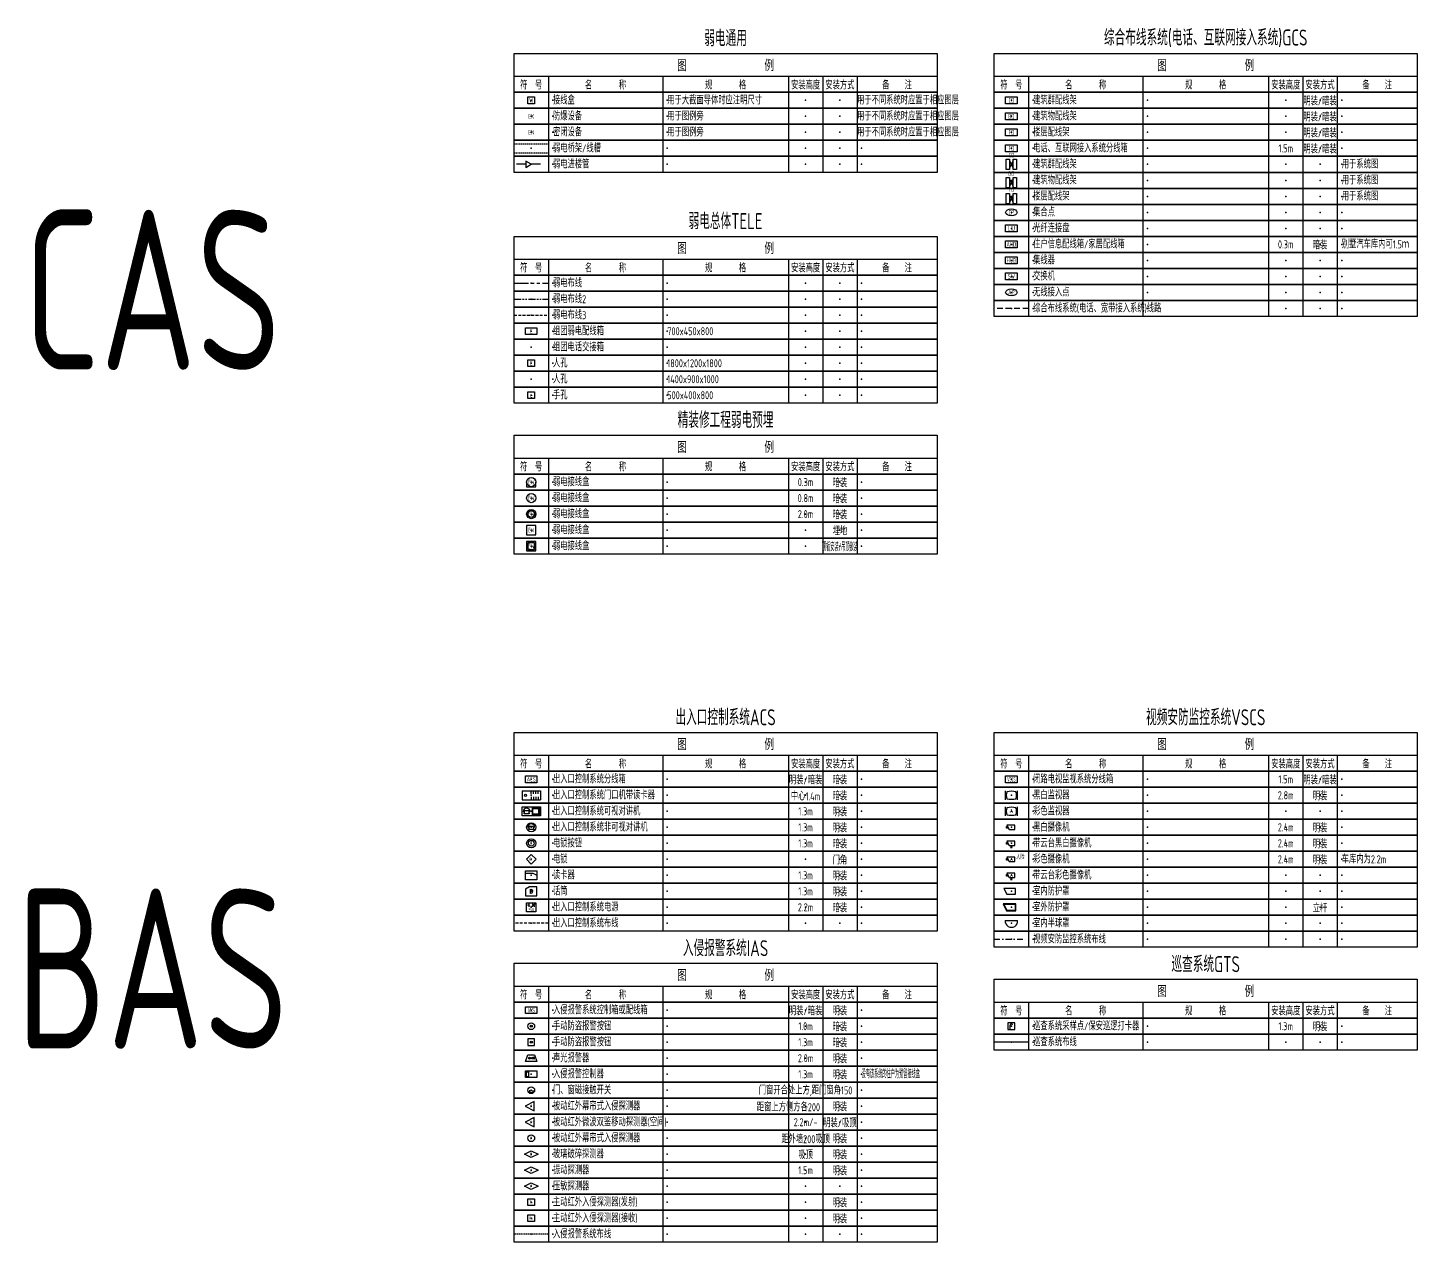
# Model space of a CAD drawing. Header units: millimetres. Extents: x -714894 to -19295, y 3400 to 234118.
# Drawn here: x -712364 to -651595, y 3400 to 56523 of the extents above; entities that cross this region are included whole.
import ezdxf
from ezdxf.enums import TextEntityAlignment as Align

# ---------------------------------------------------------------- set-up
doc = ezdxf.new("R2010")
doc.units = ezdxf.units.MM
doc.header["$LTSCALE"] = 500
for name, pattern in [('DASHDOT', [1, 0.5, -0.25, 0, -0.25]), ('DASHED', [0.75, 0.5, -0.25]), ('HIDDEN', [0.375, 0.25, -0.125]), ('HIDDEN2', [0.1875, 0.125, -0.0625]), ('PHANTOM', [2.5, 1.25, -0.25, 0.25, -0.25, 0.25, -0.25]), ('PHANTOM2', [1.25, 0.625, -0.125, 0.125, -0.125, 0.125, -0.125])]:
    doc.linetypes.add(name, pattern=pattern)
for name, color, linetype in [('E-ACS-DEVC', 3, 'Continuous'), ('E-ACS-EQPM', 2, 'Continuous'), ('E-ACS-WIRE', 4, 'HIDDEN'), ('E-GCS-EQPM', 3, 'Continuous'), ('E-GCS-WIRE', 4, 'DASHED'), ('E-GTS-DEVC', 3, 'Continuous'), ('E-GTS-WIRE', 4, 'Continuous'), ('E-IAS-DEVC', 3, 'Continuous'), ('E-IAS-EQPM', 2, 'Continuous'), ('E-IAS-WIRE', 4, 'HIDDEN2'), ('E-REQU-EMBD', 90, 'Continuous'), ('E-TELE-CMTB', 3, 'HIDDEN2'), ('E-TELE-DEVC', 3, 'Continuous'), ('E-TELE-EQPM', 3, 'Continuous'), ('E-TELE-WELL', 42, 'Continuous'), ('E-TELE-WIRE', 4, 'PHANTOM'), ('E-TELE-WIRE2', 4, 'PHANTOM2'), ('E-TELE-WIRE3', 4, 'HIDDEN'), ('E-UNIV-DIAG', 2, 'Continuous'), ('E-UNIV-EL', 140, 'Continuous'), ('E-UNIV-NOTE', 6, 'Continuous'), ('E-VSCS-DEVC', 3, 'Continuous'), ('E-VSCS-EQPM', 3, 'Continuous'), ('E-VSCS-WIRE', 4, 'DASHDOT')]:
    doc.layers.add(name, color=color, linetype=linetype)
doc.styles.add('TH-STYLE3', font='tssdeng.shx', dxfattribs={"width": 0.65, "bigfont": 'tssdchn.shx'})

# ---------------------------------------------------------------- blocks, each defined once
blk = doc.blocks.new('E-BKTS2')
for p, q in [((0, 0), (185, 0)), ((0, -7), (0, 0)), ((185, 0), (185, -7)), ((185, -7), (0, -7))]:
    blk.add_line(p, q)
at = {"linetype": 'Continuous'}
for p, q in [((15, 0), (15, -7)), ((65, 0), (65, -7)), ((120, 0), (120, -7)), ((135, 0), (135, -7)), ((150, 0), (150, -7))]:
    blk.add_line(p, q, dxfattribs=at)
for p in [(7.5, -3.5), (17, -3.5), (67, -3.5), (127.5, -3.5), (142.5, -3.5), (152, -3.5)]:
    blk.add_point(p, dxfattribs=at)
blk = doc.blocks.new('E-BKTS1')
blk.add_line((0, -10), (185, -10))
at = {"linetype": 'Continuous'}
for p, q in [((15, -10), (15, -17)), ((65, -10), (65, -17)), ((120, -10), (120, -17)), ((135, -10), (135, -17)), ((150, -10), (150, -17))]:
    blk.add_line(p, q, dxfattribs=at)
blk.add_lwpolyline([(0, 0), (185, 0), (185, -17), (0, -17)], close=True)
at = {"layer": 'E-UNIV-NOTE', "style": 'TH-STYLE3', "width": 0.7}
for s, height, p in [('图                例', 5, (92.5, -5)), ('安装高度', 3.5, (127.5, -13.5)), ('安装方式', 3.5, (142.5, -13.5))]:
    blk.add_text(s, height=height, dxfattribs=at).set_placement(p, align=Align.MIDDLE)
at = {"layer": 'E-UNIV-NOTE', "linetype": 'Continuous', "style": 'TH-STYLE3', "width": 0.7}
for s, p in [('符  号', (7.5, -13.5)), ('名       称', (40, -13.5)), ('规       格', (92.5, -13.5)), ('备    注', (167.5, -13.5))]:
    blk.add_text(s, height=3.5, dxfattribs=at).set_placement(p, align=Align.MIDDLE)
blk = doc.blocks.new('E-BACS31')
blk.add_lwpolyline([(-2, -2), (-2, 2), (2, 2), (2, -2)], close=True)
at = {"layer": 'E-UNIV-EL'}
for p, q in [((-1.5, 1.25), (-1.5, 0.75)), ((-1, 1.75), (-1, 0.25)), ((0.5, 1.75), (0.5, 1.25)), ((0.5, 1.25), (1.5, 1.25)), ((0.5, 0.75), (1.5, 0.75)), ((0.5, 0.25), (0.5, 0.75)), ((1.5, 1.75), (1.5, 1.25)), ((1.5, 0.25), (1.5, 0.75))]:
    blk.add_line(p, q, dxfattribs=at)
at = {"layer": 'E-UNIV-EL', "style": 'TH-STYLE3', "width": 0.7}
for tag, height, p in [('F1', 0.7, (-0.5, 0.5)), ('F', 1.3, (0, -1))]:
    blk.add_attdef(tag, text='', height=height, dxfattribs=at).set_placement(p, align=Align.MIDDLE)
blk = doc.blocks.new('E-BACS61')
blk.add_lwpolyline([(-2.5, 1), (-2.5, -2), (2.5, -2), (2.5, 2), (-0.77, 2)], close=True)
at = {"layer": 'E-UNIV-EL'}
blk.add_line((-0.5, 1), (-0.5, -1), dxfattribs=at)
blk.add_arc((0, 0), 0.75, 228.18969, 131.81031, dxfattribs=at)
blk = doc.blocks.new('E-BACS02-1')
blk.add_lwpolyline([(-4, 2), (4, 2), (4, -2), (-4, -2)], close=True)
at = {"layer": 'E-UNIV-EL'}
blk.add_lwpolyline([(-1.13, -0.16), (-0.5, -0.16, 1), (-3.5, -0.16), (-2.87, -0.16)], format="xyb", dxfattribs=at)
for points in [[(-3.12, -1.16), (-2.75, 0.34), (-1.25, 0.34), (-0.88, -1.16)], [(0.5, -1.5), (0.5, 1.5), (3.5, 1.5), (3.5, -1.5)], [(0.75, -1.25), (0.75, 1.25), (3.25, 1.25), (3.25, -1.25)]]:
    blk.add_lwpolyline(points, close=True, dxfattribs=at)
blk = doc.blocks.new('E-BACS02')
blk.add_circle((0, 0), 2)
at = {"layer": 'E-UNIV-EL'}
blk.add_lwpolyline([(0.87, 0), (1.5, 0, 1), (-1.5, 0), (-0.87, 0)], format="xyb", dxfattribs=at)
blk.add_lwpolyline([(-1.12, -1), (-0.75, 0.5), (0.75, 0.5), (1.12, -1)], close=True, dxfattribs=at)
blk = doc.blocks.new('E-BACS51')
blk.add_circle((0, 0), 2)
at = {"layer": 'E-UNIV-EL'}
blk.add_circle((0, 0), 1.25, dxfattribs=at)
at = {"layer": 'E-UNIV-EL', "style": 'TH-STYLE3', "width": 0.7}
blk.add_attdef('F', text='', height=1.3, dxfattribs=at).set_placement((0, 0), align=Align.MIDDLE)
blk = doc.blocks.new('E-BACS41')
blk.add_lwpolyline([(-2.5, 2), (2.5, 2), (2.5, -2), (-2.5, -2)], close=True)
at = {"layer": 'E-UNIV-EL'}
for p, q in [((-2.5, 1), (0.77, 1)), ((0.77, 1), (2.5, 0))]:
    blk.add_line(p, q, dxfattribs=at)
blk = doc.blocks.new('E-BACS21')
blk.add_lwpolyline([(0, -2.12), (-2.12, 0), (0, 2.12), (2.12, 0)], close=True)
at = {"layer": 'E-UNIV-EL', "style": 'TH-STYLE3', "width": 0.7}
blk.add_attdef('F', text='', height=1.3, dxfattribs=at).set_placement((0, 0), align=Align.MIDDLE)
blk = doc.blocks.new('E-BACS01')
for p, q in [((-4, 2), (-4, -2)), ((-4, 2), (4, 2)), ((4, 2), (4, -2)), ((-4, -2), (4, -2))]:
    blk.add_line(p, q)
at = {"layer": 'E-UNIV-EL'}
for p, q in [((0, 1), (0, 2)), ((0, 0.67), (0, 2)), ((1, 0.67), (1, 2)), ((2, 0.67), (2, 2)), ((3, 0.67), (3, 2)), ((0, -0.67), (0, -2)), ((0, -1), (0, -2)), ((1, -0.67), (1, -2)), ((2, -0.67), (2, -2)), ((3, -0.67), (3, -2))]:
    blk.add_line(p, q, dxfattribs=at)
blk.add_circle((-2.5, 0), 0.5, dxfattribs=at)
blk = doc.blocks.new('E-BGTS10')
blk.add_lwpolyline([(-1.5, -1.5), (1.5, -1.5), (1.5, 1.5), (-1.5, 1.5)], close=True)
at = {"layer": 'E-UNIV-EL'}
blk.add_line((-0.5, -1.5), (-0.5, 0.5), dxfattribs=at)
blk.add_arc((0, 0.46), 0.502, 5.04448, 174.95552, dxfattribs=at)
blk = doc.blocks.new('E-BVSCS000')
blk.add_lwpolyline([(-2.5, -1.5), (-2.5, 1.5), (2.5, 1.5), (2.5, -1.5)], close=True)
at = {"layer": 'E-UNIV-EL', "style": 'TH-STYLE3', "width": 0.5}
blk.add_attdef('BOX', text='', height=2, dxfattribs=at).set_placement((0, 0), align=Align.MIDDLE)
blk = doc.blocks.new('E-BVSCS010')
for p, q in [((-2.5, -2), (-2.5, 2)), ((2.5, 2), (2.5, -2))]:
    blk.add_line(p, q)
for centre, radius, start, end in [((2.375, 0), 4.625, 161.075356, 198.924644), ((0, -6.375), 8.125, 75.749967, 104.250033), ((-2.375, 0), 4.625, 341.075356, 18.924644), ((0, 6.375), 8.125, 255.749967, 284.250033)]:
    blk.add_arc(centre, radius, start, end)
blk = doc.blocks.new('E-BVSCS011')
for p, q in [((-2.5, -2), (-2.5, 2)), ((2.5, 2), (2.5, -2))]:
    blk.add_line(p, q)
for centre, radius, start, end in [((2.37, 0), 4.62, 161.07536, 198.92464), ((0, -6.37), 8.12, 75.74997, 104.25003), ((-2.38, 0), 4.62, 341.07536, 18.92464), ((0, 6.38), 8.12, 255.74997, 284.25003)]:
    blk.add_arc(centre, radius, start, end)
at = {"layer": 'E-UNIV-EL', "const_width": 0.25}
for points in [[(-0.12, 0.67, 1), (0.12, 0.67, 1)], [(-0.62, -0.33, 1), (-0.38, -0.33, 1)], [(0.38, -0.33, 1), (0.62, -0.33, 1)]]:
    blk.add_lwpolyline(points, format="xyb", close=True, dxfattribs=at)
blk = doc.blocks.new('E-BVSCS111')
blk.add_lwpolyline([(-1.3, -0.4), (-2.2, -0.4), (-2.2, 0.4), (-1.7, 0.4)])
for points in [[(1.5, 1), (-2, 1), (-1, -1), (1.5, -1)], [(-0.4, -1.8), (0.4, -1.8), (0, -1)]]:
    blk.add_lwpolyline(points, close=True)
at = {"layer": 'E-UNIV-EL', "const_width": 0.2}
for points in [[(-0.1, 0.4, 1), (0.1, 0.4, 1)], [(-0.5, -0.4, 1), (-0.3, -0.4, 1)], [(0.3, -0.4, 1), (0.5, -0.4, 1)]]:
    blk.add_lwpolyline(points, format="xyb", close=True, dxfattribs=at)
blk = doc.blocks.new('E-BVSCS100')
blk.add_lwpolyline([(-1.3, -0.4), (-2.2, -0.4), (-2.2, 0.4), (-1.7, 0.4)])
blk.add_lwpolyline([(1.5, 1), (-2, 1), (-1, -1), (1.5, -1)], close=True)
blk = doc.blocks.new('E-BVSCS101')
blk.add_lwpolyline([(-1.3, -0.4), (-2.2, -0.4), (-2.2, 0.4), (-1.7, 0.4)])
for points in [[(1.5, 1), (-2, 1), (-1, -1), (1.5, -1)], [(-0.4, -1.8), (0.4, -1.8), (0, -1)]]:
    blk.add_lwpolyline(points, close=True)
blk = doc.blocks.new('E-BVSCS200')
blk.add_lwpolyline([(1.75, -1.25), (1.75, 1.25), (-3.24, 1.25), (-1.99, -1.25)], close=True)
blk = doc.blocks.new('E-BVSCS201')
blk.add_lwpolyline([(2, -1.5), (2, 1.5), (-3.65, 1.5), (-2.15, -1.5)], close=True)
at = {"layer": 'E-UNIV-EL'}
blk.add_lwpolyline([(1.75, -1.25), (1.75, 1.25), (-3.24, 1.25), (-1.99, -1.25)], close=True, dxfattribs=at)
blk = doc.blocks.new('E-BVSCS210')
blk.add_line((-2.75, 1.25), (2.75, 1.25))
blk.add_arc((0, 1.01), 2.76, 175.02089, 4.97911)
blk = doc.blocks.new('E-BIAS111')
blk.add_circle((0, 0), 1.5)
at = {"layer": 'E-UNIV-EL', "style": 'TH-STYLE3', "width": 0.6}
blk.add_attdef('F', text='', height=1.3, dxfattribs=at).set_placement((0, 0), align=Align.MIDDLE)
blk = doc.blocks.new('E-BIAS110')
blk.add_lwpolyline([(1.33, -2), (1.33, 2), (-2.67, 0)], close=True)
at = {"layer": 'E-UNIV-EL', "style": 'TH-STYLE3', "width": 0.5}
blk.add_attdef('F', text='', height=1.3, dxfattribs=at).set_placement((0, 0), align=Align.MIDDLE)
blk = doc.blocks.new('E-BIAS120')
blk.add_lwpolyline([(1.33, -2), (1.33, 2), (-2.67, 0)], close=True)
at = {"layer": 'E-UNIV-EL', "style": 'TH-STYLE3', "width": 0.5}
blk.add_attdef('F', text='', height=1.3, dxfattribs=at).set_placement((0, 0), align=Align.MIDDLE)
blk = doc.blocks.new('E-BIAS100')
blk.add_circle((0, 0), 1.5)
at = {"layer": 'E-UNIV-EL'}
blk.add_lwpolyline([(-0.81, 0), (-0.81, -0.81), (0.81, -0.81), (0.81, 0)], dxfattribs=at)
blk = doc.blocks.new('E-BIAS020')
blk.add_lwpolyline([(-2.5, -1.5), (-1.5, 1.5), (1.5, 1.5), (2.5, -1.5)], close=True)
at = {"layer": 'E-UNIV-EL'}
for p, q in [((-1.1, 0.35), (-0.4, -0.35)), ((-0.4, 0.35), (-1.1, -0.35)), ((0.25, 0.25), (0.25, -0.25)), ((0.25, 0.25), (0.65, 0.25)), ((1.25, 0.5), (0.65, 0.25)), ((0.65, 0.25), (0.65, -0.25)), ((1.25, 0.5), (1.25, -0.5)), ((0.65, -0.25), (0.25, -0.25)), ((1.25, -0.5), (0.65, -0.25))]:
    blk.add_line(p, q, dxfattribs=at)
blk.add_circle((-0.75, 0), 0.5, dxfattribs=at)
blk = doc.blocks.new('E-BIAS010')
blk.add_lwpolyline([(-2.5, -1.5), (-2.5, 1.5), (2.5, 1.5), (2.5, -1.5)], close=True)
at = {"layer": 'E-UNIV-EL'}
for p, q in [((-2, 1), (-1, 1)), ((-2, -1), (-2, 1)), ((-1, -1), (-1, 1)), ((-2, -1), (-1, -1))]:
    blk.add_line(p, q, dxfattribs=at)
blk = doc.blocks.new('E-BIAS000')
blk.add_lwpolyline([(-2.5, -1.5), (-2.5, 1.5), (2.5, 1.5), (2.5, -1.5)], close=True)
at = {"layer": 'E-UNIV-EL', "style": 'TH-STYLE3', "width": 0.7}
blk.add_attdef('BOX', text='', height=2, dxfattribs=at).set_placement((0, 0), align=Align.MIDDLE)
blk = doc.blocks.new('E-BIAS200')
blk.add_circle((0, 0), 1.5)
at = {"layer": 'E-UNIV-EL'}
blk.add_circle((0, 0), 0.5, dxfattribs=at)
blk = doc.blocks.new('E-BIAS201')
blk.add_lwpolyline([(-1.5, -1.5), (1.5, -1.5), (1.5, 1.5), (-1.5, 1.5)], close=True)
at = {"layer": 'E-UNIV-EL'}
blk.add_circle((0, 0), 0.5, dxfattribs=at)
blk = doc.blocks.new('E-BIAS150')
blk.add_lwpolyline([(0, 1.5), (3, 0), (0, -1.5), (-3, 0)], close=True)
at = {"layer": 'E-UNIV-EL', "style": 'TH-STYLE3', "width": 0.7}
blk.add_attdef('F', text='', height=1.3, dxfattribs=at).set_placement((0, 0), align=Align.MIDDLE)
blk = doc.blocks.new('E-BIAS160')
blk.add_lwpolyline([(0, 1.5), (3, 0), (0, -1.5), (-3, 0)], close=True)
at = {"layer": 'E-UNIV-EL', "style": 'TH-STYLE3', "width": 0.7}
blk.add_attdef('F', text='', height=1.3, dxfattribs=at).set_placement((0, 0), align=Align.MIDDLE)
blk = doc.blocks.new('E-BIAS300')
blk.add_lwpolyline([(-1.5, -1.5), (-1.5, 1.5), (1.5, 1.5), (1.5, -1.5)], close=True)
at = {"layer": 'E-UNIV-EL', "style": 'TH-STYLE3', "width": 0.7}
blk.add_attdef('F', text='', height=1.3, dxfattribs=at).set_placement((0, 0), align=Align.MIDDLE)
blk = doc.blocks.new('E-BIAS301')
blk.add_lwpolyline([(-1.5, -1.5), (-1.5, 1.5), (1.5, 1.5), (1.5, -1.5)], close=True)
at = {"layer": 'E-UNIV-EL', "style": 'TH-STYLE3', "width": 0.7}
blk.add_attdef('F', text='', height=1.3, dxfattribs=at).set_placement((0, 0), align=Align.MIDDLE)
blk = doc.blocks.new('E-BACS11')
blk.add_lwpolyline([(-2.5, -1.5), (-2.5, 1.5), (2.5, 1.5), (2.5, -1.5)], close=True)
at = {"layer": 'E-UNIV-EL', "style": 'TH-STYLE3', "width": 0.7}
blk.add_attdef('BOX', text='', height=2, dxfattribs=at).set_placement((0, 0), align=Align.MIDDLE)
blk = doc.blocks.new('E-BESITE01')
blk.add_lwpolyline([(-2.5, -1.5), (-2.5, 1.5), (2.5, 1.5), (2.5, -1.5)], close=True)
at = {"layer": 'E-UNIV-EL', "style": 'TH-STYLE3', "width": 0.7}
blk.add_attdef('BOX', text='', height=2, dxfattribs=at).set_placement((0, 0), align=Align.MIDDLE)
blk = doc.blocks.new('E-BESITE11')
blk.add_lwpolyline([(-1.5, -1.5), (-1.5, 1.5), (1.5, 1.5), (1.5, -1.5)], close=True)
at = {"layer": 'E-UNIV-EL', "style": 'TH-STYLE3', "width": 0.7}
blk.add_attdef('FUNCTION', text='', height=2, dxfattribs=at).set_placement((0, 0), align=Align.MIDDLE)
blk = doc.blocks.new('E-BESITE11-1')
blk.add_lwpolyline([(-1.5, -1.5), (-1.5, 1.5), (1.5, 1.5), (1.5, -1.5)], close=True)
at = {"layer": 'E-UNIV-EL', "style": 'TH-STYLE3', "width": 0.7}
blk.add_attdef('FUNCTION', text='', height=2, dxfattribs=at).set_placement((0, 0), align=Align.MIDDLE)
blk = doc.blocks.new('E-BTELE90')
blk.add_lwpolyline([(-2, 0), (-2, -2), (2, -2), (2, 0)])
blk.add_circle((0, 0), 2)
at = {"layer": 'E-UNIV-EL', "style": 'TH-STYLE3', "width": 0.7}
blk.add_attdef('SOCKET', text='', height=2, dxfattribs=at).set_placement((0, 0), align=Align.MIDDLE)
blk = doc.blocks.new('E-BTELE91')
blk.add_circle((0, 0), 2)
at = {"layer": 'E-UNIV-EL', "style": 'TH-STYLE3', "width": 0.7}
blk.add_attdef('SOCKET', text='', height=2, dxfattribs=at).set_placement((0, 0), align=Align.MIDDLE)
blk = doc.blocks.new('E-BTELE91-1')
blk.add_circle((0, 0), 2)
at = {"layer": 'E-UNIV-EL'}
blk.add_circle((0, 0), 1.5, dxfattribs=at)
at = {"layer": 'E-UNIV-EL', "style": 'TH-STYLE3', "width": 0.7}
blk.add_attdef('SOCKET', text='', height=2, dxfattribs=at).set_placement((0, 0), align=Align.MIDDLE)
blk = doc.blocks.new('E-BTELE91-2')
blk.add_lwpolyline([(-2, 2), (-2, -2), (2, -2), (2, 2)], close=True)
at = {"layer": 'E-UNIV-EL', "style": 'TH-STYLE3', "width": 0.6}
blk.add_attdef('SOCKET', text='', height=2, dxfattribs=at).set_placement((0, 0), align=Align.MIDDLE)
blk = doc.blocks.new('E-BTELE91-3')
blk.add_lwpolyline([(-2, 2), (-2, -2), (2, -2), (2, 2)], close=True)
at = {"layer": 'E-UNIV-EL'}
blk.add_lwpolyline([(-1.5, 1.5), (-1.5, -1.5), (1.5, -1.5), (1.5, 1.5)], close=True, dxfattribs=at)
at = {"layer": 'E-UNIV-EL', "style": 'TH-STYLE3', "width": 0.7}
blk.add_attdef('SOCKET', text='', height=2, dxfattribs=at).set_placement((0, 0), align=Align.MIDDLE)
blk = doc.blocks.new('E-BCABLE01')
for p, q in [((0, 0), (2, 0)), ((3.2, 0), (5.2, 0))]:
    blk.add_line(p, q)
blk.add_lwpolyline([(3.2, -0.69), (3.2, 0.69), (2, 0)], close=True)
blk = doc.blocks.new('E-BGC001')
blk.add_lwpolyline([(-2.5, -1.5), (-2.5, 1.5), (2.5, 1.5), (2.5, -1.5)], close=True)
at = {"layer": 'E-UNIV-EL', "style": 'TH-STYLE3', "width": 0.7}
blk.add_attdef('BOX', text='', height=2, dxfattribs=at).set_placement((0, 0), align=Align.MIDDLE)
blk = doc.blocks.new('E-BGC002')
blk.add_lwpolyline([(-2.5, -1.5), (-2.5, 1.5), (2.5, 1.5), (2.5, -1.5)], close=True)
at = {"layer": 'E-UNIV-EL', "style": 'TH-STYLE3', "width": 0.7}
blk.add_attdef('BOX', text='', height=2, dxfattribs=at).set_placement((0, 0), align=Align.MIDDLE)
blk = doc.blocks.new('E-BGC003')
blk.add_lwpolyline([(-2.5, -1.5), (-2.5, 1.5), (2.5, 1.5), (2.5, -1.5)], close=True)
at = {"layer": 'E-UNIV-EL', "style": 'TH-STYLE3', "width": 0.7}
blk.add_attdef('BOX', text='', height=2, dxfattribs=at).set_placement((0, 0), align=Align.MIDDLE)
blk = doc.blocks.new('E-BGC012')
for p, q in [((-0.75, 1.5), (0.75, -1.5)), ((0.75, 1.5), (-0.75, -1.5))]:
    blk.add_line(p, q)
for points in [[(-0.75, -2.25), (-2.25, -2.25), (-2.25, 2.25), (-0.75, 2.25)], [(2.25, -2.25), (0.75, -2.25), (0.75, 2.25), (2.25, 2.25)]]:
    blk.add_lwpolyline(points, close=True)
at = {"layer": 'E-UNIV-EL', "style": 'TH-STYLE3', "width": 0.7}
blk.add_attdef('BOX', text='', height=2, dxfattribs=at).set_placement((0, 4), align=Align.MIDDLE)
blk = doc.blocks.new('E-BGC013')
for p, q in [((-0.75, 1.5), (0.75, -1.5)), ((0.75, 1.5), (-0.75, -1.5))]:
    blk.add_line(p, q)
for points in [[(-0.75, -2.25), (-2.25, -2.25), (-2.25, 2.25), (-0.75, 2.25)], [(2.25, -2.25), (0.75, -2.25), (0.75, 2.25), (2.25, 2.25)]]:
    blk.add_lwpolyline(points, close=True)
at = {"layer": 'E-UNIV-EL', "style": 'TH-STYLE3', "width": 0.7}
blk.add_attdef('BOX', text='', height=2, dxfattribs=at).set_placement((0, 4), align=Align.MIDDLE)
blk = doc.blocks.new('E-BGC021')
blk.add_lwpolyline([(-2.5, -1.5), (-2.5, 1.5), (2.5, 1.5), (2.5, -1.5)], close=True)
at = {"layer": 'E-UNIV-EL', "style": 'TH-STYLE3', "width": 0.7}
blk.add_attdef('BOX', text='', height=2, dxfattribs=at).set_placement((0, 0), align=Align.MIDDLE)
blk = doc.blocks.new('E-BGC022')
blk.add_lwpolyline([(-2.5, -1.5), (-2.5, 1.5), (2.5, 1.5), (2.5, -1.5)], close=True)
at = {"layer": 'E-UNIV-EL', "style": 'TH-STYLE3', "width": 0.7}
blk.add_attdef('BOX', text='', height=2, dxfattribs=at).set_placement((0, 0), align=Align.MIDDLE)
blk = doc.blocks.new('E-BGC023')
blk.add_ellipse((0, 0), major_axis=(-2.5, 0), ratio=0.6)
at = {"layer": 'E-UNIV-EL', "style": 'TH-STYLE3', "width": 0.7}
blk.add_attdef('BOX', text='', height=2, dxfattribs=at).set_placement((0, 0), align=Align.MIDDLE)
blk = doc.blocks.new('E-BGC004')
blk.add_ellipse((0, 0), major_axis=(-2.5, 0), ratio=0.6)
at = {"layer": 'E-UNIV-EL', "style": 'TH-STYLE3', "width": 0.7}
blk.add_attdef('BOX', text='', height=2, dxfattribs=at).set_placement((0, 0), align=Align.MIDDLE)
blk = doc.blocks.new('E-BGC006')
blk.add_lwpolyline([(-2.5, -1.5), (-2.5, 1.5), (2.5, 1.5), (2.5, -1.5)], close=True)
at = {"layer": 'E-UNIV-EL', "style": 'TH-STYLE3', "width": 0.7}
blk.add_attdef('BOX', text='', height=2, dxfattribs=at).set_placement((0, 0), align=Align.MIDDLE)
blk = doc.blocks.new('E-BGC005')
blk.add_lwpolyline([(-2.5, -1.5), (-2.5, 1.5), (2.5, 1.5), (2.5, -1.5)], close=True)
at = {"layer": 'E-UNIV-EL', "style": 'TH-STYLE3', "width": 0.7}
blk.add_attdef('BOX', text='', height=2, dxfattribs=at).set_placement((0, 0), align=Align.MIDDLE)
blk = doc.blocks.new('E-BS001')
blk.add_lwpolyline([(-1.5, -1.5), (-1.5, 1.5), (1.5, 1.5), (1.5, -1.5)], close=True)
at = {"layer": 'E-UNIV-EL', "style": 'TH-STYLE3', "width": 0.7}
blk.add_attdef('SOCKET', text='', height=2, dxfattribs=at).set_placement((0, 0), align=Align.MIDDLE)
blk = doc.blocks.new('E-BGC011')
for p, q in [((-0.75, 1.5), (0.75, -1.5)), ((0.75, 1.5), (-0.75, -1.5))]:
    blk.add_line(p, q)
for points in [[(-0.75, -2.25), (-2.25, -2.25), (-2.25, 2.25), (-0.75, 2.25)], [(2.25, -2.25), (0.75, -2.25), (0.75, 2.25), (2.25, 2.25)]]:
    blk.add_lwpolyline(points, close=True)
at = {"layer": 'E-UNIV-EL', "style": 'TH-STYLE3', "width": 0.7}
blk.add_attdef('BOX', text='', height=2, dxfattribs=at).set_placement((0, 4), align=Align.MIDDLE)
blk = doc.blocks.new('E-BVSCS110')
blk.add_lwpolyline([(-1.3, -0.4), (-2.2, -0.4), (-2.2, 0.4), (-1.7, 0.4)])
blk.add_lwpolyline([(1.5, 1), (-2, 1), (-1, -1), (1.5, -1)], close=True)
at = {"layer": 'E-UNIV-EL', "const_width": 0.2}
for points in [[(-0.1, 0.4, 1), (0.1, 0.4, 1)], [(-0.5, -0.4, 1), (-0.3, -0.4, 1)], [(0.3, -0.4, 1), (0.5, -0.4, 1)]]:
    blk.add_lwpolyline(points, format="xyb", close=True, dxfattribs=at)
blk = doc.blocks.new('E-BVSCS110-1')
at = {"layer": 'E-VSCS-DEVC'}
blk.add_blockref('E-BVSCS110', (0, 0), dxfattribs=at)
at = {"layer": 'E-UNIV-EL', "style": 'TH-STYLE3', "width": 0.7}
blk.add_attdef('人脸', (2.1, 0), '', height=2, dxfattribs=at)

msp = doc.modelspace()

# ---------------------------------------------------------------- linework, layer by layer
at = {"layer": 'E-ACS-WIRE'}
msp.add_line((-689594.54, 17350), (-691094.54, 17350), dxfattribs=at)
at = {"layer": 'E-GCS-WIRE'}
msp.add_line((-668594.54, 44250), (-670094.54, 44250), dxfattribs=at)
at = {"layer": 'E-GTS-WIRE'}
msp.add_line((-668594.54, 12150), (-670094.54, 12150), dxfattribs=at)
at = {"layer": 'E-IAS-WIRE'}
msp.add_line((-689594.54, 3750), (-691094.54, 3750), dxfattribs=at)
at = {"layer": 'E-TELE-CMTB'}
for p, q in [((-691094.54, 51450), (-689594.54, 51450)), ((-691094.54, 51050), (-689594.54, 51050))]:
    msp.add_line(p, q, dxfattribs=at)
at = {"layer": 'E-TELE-WIRE'}
msp.add_line((-691094.54, 45350), (-689594.54, 45350), dxfattribs=at)
at = {"layer": 'E-TELE-WIRE2'}
msp.add_line((-691094.54, 44650), (-689594.54, 44650), dxfattribs=at)
at = {"layer": 'E-TELE-WIRE3'}
msp.add_line((-691094.54, 43950), (-689594.54, 43950), dxfattribs=at)
at = {"layer": 'E-VSCS-WIRE'}
msp.add_line((-670094.54, 16650), (-668594.54, 16650), dxfattribs=at)

# ---------------------------------------------------------------- block references
at = {"layer": 'E-ACS-DEVC', "xscale": 100, "yscale": 100, "zscale": 100}
for name, p in [('E-BACS01', (-690344.54, 22950)), ('E-BACS02-1', (-690344.54, 22250)), ('E-BACS02', (-690344.54, 21550)), ('E-BACS41', (-690344.54, 19450)), ('E-BACS61', (-690344.54, 18750))]:
    msp.add_blockref(name, p, dxfattribs=at)
for name, p, values in [('E-BACS51', (-690344.54, 20850), {'F': 'E'}), ('E-BACS21', (-690344.54, 20150), {'F': 'EL'}), ('E-BACS31', (-690344.54, 18050), {'F1': '2', 'F': 'PSU'})]:
    msp.add_blockref(name, p, dxfattribs=at).add_auto_attribs(values)
at = {"layer": 'E-ACS-EQPM', "xscale": 100, "yscale": 100, "zscale": 100}
msp.add_blockref('E-BACS11', (-690344.54, 23650), dxfattribs=at).add_auto_attribs({'BOX': 'ACS'})
at = {"layer": 'E-GCS-EQPM', "xscale": 100, "yscale": 100, "zscale": 100}
for name, p, values in [('E-BGC001', (-669344.54, 53350), {'BOX': 'CD'}), ('E-BGC002', (-669344.54, 52650), {'BOX': 'BD'}), ('E-BGC003', (-669344.54, 51950), {'BOX': 'FD'}), ('E-BGC003', (-669344.54, 51250), {'BOX': 'FD'}), ('E-BGC011', (-669344.54, 50550), {'BOX': 'CD'}), ('E-BGC012', (-669344.54, 49750), {'BOX': 'BD'}), ('E-BGC013', (-669344.54, 49050), {'BOX': 'FD'}), ('E-BGC004', (-669344.54, 48450), {'BOX': 'CP'}), ('E-BGC005', (-669344.54, 47750), {'BOX': 'LIU'}), ('E-BGC006', (-669344.54, 47050), {'BOX': 'AHD'}), ('E-BGC021', (-669344.54, 46350), {'BOX': 'HUB'}), ('E-BGC022', (-669344.54, 45650), {'BOX': 'SW'}), ('E-BGC023', (-669344.54, 44950), {'BOX': 'AP'})]:
    msp.add_blockref(name, p, dxfattribs=at).add_auto_attribs(values)
at = {"layer": 'E-GTS-DEVC', "xscale": 100, "yscale": 100, "zscale": 100}
msp.add_blockref('E-BGTS10', (-669344.54, 12850), dxfattribs=at)
at = {"layer": 'E-IAS-DEVC', "xscale": 100, "yscale": 100, "zscale": 100}
for name, p in [('E-BIAS200', (-690344.54, 12850)), ('E-BIAS201', (-690344.54, 12150)), ('E-BIAS020', (-690344.54, 11450)), ('E-BIAS010', (-690344.54, 10750)), ('E-BIAS100', (-690344.54, 10050))]:
    msp.add_blockref(name, p, dxfattribs=at)
for name, p, values in [('E-BIAS110', (-690344.54, 9350), {'F': 'IR'}), ('E-BIAS120', (-690344.54, 8650), {'F': 'IR/M'}), ('E-BIAS150', (-690344.54, 7250), {'F': 'B'}), ('E-BIAS160', (-690344.54, 6550), {'F': 'A'}), ('E-BIAS160', (-690344.54, 5850), {'F': 'P'}), ('E-BIAS300', (-690344.54, 5150), {'F': 'Tx'}), ('E-BIAS301', (-690344.54, 4450), {'F': 'Rx'})]:
    msp.add_blockref(name, p, dxfattribs=at).add_auto_attribs(values)
at = {"layer": 'E-IAS-DEVC'}
ref = msp.add_blockref('E-BIAS111', (-690344.54, 7950), dxfattribs=dict(at, xscale=100, yscale=100, zscale=100))
ref.add_attrib('F', 'IR', dxfattribs={"layer": 'E-UNIV-EL', "height": 130, "style": 'TH-STYLE3', "width": 0.5}).set_placement((-690344.54, 7950), align=Align.MIDDLE)
at = {"layer": 'E-IAS-EQPM', "xscale": 100, "yscale": 100, "zscale": 100}
msp.add_blockref('E-BIAS000', (-690344.54, 13550), dxfattribs=at).add_auto_attribs({'BOX': 'IAS'})
at = {"layer": 'E-REQU-EMBD', "xscale": 200, "yscale": 200, "zscale": 200, "rotation": 180}
msp.add_blockref('E-BCABLE01', (-689944.54, 50550), dxfattribs=at)
at = {"layer": 'E-TELE-DEVC', "xscale": 100, "yscale": 100, "zscale": 100}
for name, p, values in [('E-BS001', (-690344.54, 53350), {'SOCKET': 'W'}), ('E-BTELE90', (-690344.54, 36650), {'SOCKET': 'EW'}), ('E-BTELE91', (-690344.54, 35950), {'SOCKET': 'EW'}), ('E-BTELE91-1', (-690344.54, 35250), {'SOCKET': 'EW'}), ('E-BTELE91-2', (-690344.54, 34550), {'SOCKET': 'EW'}), ('E-BTELE91-3', (-690344.54, 33850), {'SOCKET': 'EW'})]:
    msp.add_blockref(name, p, dxfattribs=at).add_auto_attribs(values)
at = {"layer": 'E-TELE-EQPM', "xscale": 100, "yscale": 100, "zscale": 100}
msp.add_blockref('E-BESITE01', (-690344.54, 43250), dxfattribs=at).add_auto_attribs({'BOX': 'E'})
at = {"layer": 'E-TELE-WELL', "xscale": 100, "yscale": 100, "zscale": 100}
for name, p, values in [('E-BESITE11', (-690344.54, 41850), {'FUNCTION': 'E'}), ('E-BESITE11-1', (-690344.54, 40450), {'FUNCTION': 'e'})]:
    msp.add_blockref(name, p, dxfattribs=at).add_auto_attribs(values)
at = {"layer": 'E-UNIV-DIAG', "xscale": 100, "yscale": 100, "zscale": 100}
for name, p in [('E-BKTS1', (-691094.54, 55400)), ('E-BKTS1', (-670094.54, 55400)), ('E-BKTS2', (-691094.54, 53700)), ('E-BKTS2', (-670094.54, 53700)), ('E-BKTS2', (-691094.54, 53000)), ('E-BKTS2', (-670094.54, 53000)), ('E-BKTS2', (-691094.54, 52300)), ('E-BKTS2', (-670094.54, 52300)), ('E-BKTS2', (-691094.54, 51600)), ('E-BKTS2', (-670094.54, 51600)), ('E-BKTS2', (-691094.54, 50900)), ('E-BKTS2', (-670094.54, 50900)), ('E-BKTS2', (-670094.54, 50200)), ('E-BKTS2', (-670094.54, 49500)), ('E-BKTS2', (-670094.54, 48800)), ('E-BKTS2', (-670094.54, 48100)), ('E-BKTS1', (-691094.54, 47400)), ('E-BKTS2', (-670094.54, 47400)), ('E-BKTS2', (-670094.54, 46700)), ('E-BKTS2', (-691094.54, 45700)), ('E-BKTS2', (-670094.54, 46000)), ('E-BKTS2', (-691094.54, 45000)), ('E-BKTS2', (-670094.54, 45300)), ('E-BKTS2', (-670094.54, 44600)), ('E-BKTS2', (-691094.54, 44300)), ('E-BKTS2', (-691094.54, 43600)), ('E-BKTS2', (-691094.54, 42900)), ('E-BKTS2', (-691094.54, 42200)), ('E-BKTS2', (-691094.54, 41500)), ('E-BKTS2', (-691094.54, 40800)), ('E-BKTS1', (-691094.54, 38700)), ('E-BKTS2', (-691094.54, 37000)), ('E-BKTS2', (-691094.54, 36300)), ('E-BKTS2', (-691094.54, 35600)), ('E-BKTS2', (-691094.54, 34900)), ('E-BKTS2', (-691094.54, 34200)), ('E-BKTS1', (-691094.54, 25700)), ('E-BKTS1', (-670094.54, 25700)), ('E-BKTS2', (-691094.54, 24000)), ('E-BKTS2', (-670094.54, 24000)), ('E-BKTS2', (-691094.54, 23300)), ('E-BKTS2', (-670094.54, 23300)), ('E-BKTS2', (-691094.54, 22600)), ('E-BKTS2', (-670094.54, 22600)), ('E-BKTS2', (-691094.54, 21900)), ('E-BKTS2', (-670094.54, 21900)), ('E-BKTS2', (-691094.54, 21200)), ('E-BKTS2', (-670094.54, 21200)), ('E-BKTS2', (-691094.54, 20500)), ('E-BKTS2', (-670094.54, 20500)), ('E-BKTS2', (-691094.54, 19800)), ('E-BKTS2', (-670094.54, 19800)), ('E-BKTS2', (-691094.54, 19100)), ('E-BKTS2', (-670094.54, 19100)), ('E-BKTS2', (-691094.54, 18400)), ('E-BKTS2', (-670094.54, 18400)), ('E-BKTS2', (-691094.54, 17700)), ('E-BKTS2', (-670094.54, 17700)), ('E-BKTS2', (-670094.54, 17000)), ('E-BKTS1', (-691094.54, 15600)), ('E-BKTS1', (-670094.54, 14900)), ('E-BKTS2', (-691094.54, 13900)), ('E-BKTS2', (-691094.54, 13200)), ('E-BKTS2', (-670094.54, 13200)), ('E-BKTS2', (-691094.54, 12500)), ('E-BKTS2', (-670094.54, 12500)), ('E-BKTS2', (-691094.54, 11800)), ('E-BKTS2', (-691094.54, 11100)), ('E-BKTS2', (-691094.54, 10400)), ('E-BKTS2', (-691094.54, 9700)), ('E-BKTS2', (-691094.54, 9000)), ('E-BKTS2', (-691094.54, 8300)), ('E-BKTS2', (-691094.54, 7600)), ('E-BKTS2', (-691094.54, 6900)), ('E-BKTS2', (-691094.54, 6200)), ('E-BKTS2', (-691094.54, 5500)), ('E-BKTS2', (-691094.54, 4800)), ('E-BKTS2', (-691094.54, 4100))]:
    msp.add_blockref(name, p, dxfattribs=at)
at = {"layer": 'E-UNIV-NOTE', "xscale": 100, "yscale": 100, "zscale": 100}
msp.add_blockref('E-BVSCS110-1', (-669344.54, 20150), dxfattribs=at).add_auto_attribs({'人脸': '人脸'})
at = {"layer": 'E-VSCS-DEVC', "xscale": 100, "yscale": 100, "zscale": 100}
for name, p in [('E-BVSCS100', (-669344.54, 21550)), ('E-BVSCS101', (-669344.54, 20850)), ('E-BVSCS111', (-669344.54, 19450)), ('E-BVSCS200', (-669344.54, 18750)), ('E-BVSCS201', (-669344.54, 18050)), ('E-BVSCS210', (-669344.54, 17350))]:
    msp.add_blockref(name, p, dxfattribs=at)
at = {"layer": 'E-VSCS-EQPM', "xscale": 100, "yscale": 100, "zscale": 100}
msp.add_blockref('E-BVSCS000', (-669344.54, 23650), dxfattribs=at).add_auto_attribs({'BOX': 'VSCS'})
for name, p in [('E-BVSCS010', (-669344.54, 22950)), ('E-BVSCS011', (-669344.54, 22250))]:
    msp.add_blockref(name, p, dxfattribs=at)

# ---------------------------------------------------------------- texts
at = {"layer": 'E-TELE-DEVC', "style": 'TH-STYLE3', "width": 0.7}
for s, p in [('EX', (-690344.54, 52650)), ('EN', (-690344.54, 51950))]:
    msp.add_text(s, height=200, dxfattribs=at).set_placement(p, align=Align.MIDDLE)
at = {"layer": 'E-UNIV-NOTE', "style": 'TH-STYLE3'}
for s, height, width, p in [('综合布线系统(电话、互联网接入系统)GCS', 700, 0.7, (-660844.54, 56100)), ('弱电通用', 700, 0.7, (-681844.54, 56100)), ('明装/暗装', 350, 0.7, (-655844.54, 53350)), ('明装/暗装', 350, 0.7, (-655844.54, 52650)), ('明装/暗装', 350, 0.7, (-655844.54, 51950)), ('1.5m', 350, 0.7, (-657344.54, 51250)), ('明装/暗装', 350, 0.7, (-655844.54, 51250)), ('CAS', 7000, 0.7, (-706923.87, 45067.49)), ('弱电总体TELE', 700, 0.7, (-681844.54, 48100)), ('0.3m', 350, 0.7, (-657344.54, 47050)), ('暗装', 350, 0.7, (-655844.54, 47050)), ('精装修工程弱电预埋', 700, 0.7, (-681844.54, 39400)), ('0.3m', 350, 0.7, (-678344.54, 36650)), ('暗装', 350, 0.7, (-676844.54, 36650)), ('0.8m', 350, 0.7, (-678344.54, 35950)), ('暗装', 350, 0.7, (-676844.54, 35950)), ('2.0m', 350, 0.7, (-678344.54, 35250)), ('暗装', 350, 0.7, (-676844.54, 35250)), ('埋地', 350, 0.7, (-676844.54, 34550)), ('顶板安装/吊顶嵌装', 350, 0.4, (-676844.54, 33850)), ('出入口控制系统ACS', 700, 0.7, (-681844.54, 26400)), ('视频安防监控系统VSCS', 700, 0.7, (-660844.54, 26400)), ('明装/暗装', 350, 0.7, (-678344.54, 23650)), ('暗装', 350, 0.7, (-676844.54, 23650)), ('1.5m', 350, 0.7, (-657344.54, 23650)), ('明装/暗装', 350, 0.7, (-655844.54, 23650)), ('中心1.4m', 350, 0.7, (-678344.54, 22950)), ('暗装', 350, 0.7, (-676844.54, 22950)), ('2.8m', 350, 0.7, (-657344.54, 22950)), ('明装', 350, 0.7, (-655844.54, 22950)), ('1.3m', 350, 0.7, (-678344.54, 22250)), ('明装', 350, 0.7, (-676844.54, 22250)), ('1.3m', 350, 0.7, (-678344.54, 21550)), ('明装', 350, 0.7, (-676844.54, 21550)), ('2.4m', 350, 0.7, (-657344.54, 21550)), ('明装', 350, 0.7, (-655844.54, 21550)), ('1.3m', 350, 0.7, (-678344.54, 20850)), ('暗装', 350, 0.7, (-676844.54, 20850)), ('2.4m', 350, 0.7, (-657344.54, 20850)), ('明装', 350, 0.7, (-655844.54, 20850)), ('门角', 350, 0.7, (-676844.54, 20150)), ('2.4m', 350, 0.7, (-657344.54, 20150)), ('明装', 350, 0.7, (-655844.54, 20150)), ('1.3m', 350, 0.7, (-678344.54, 19450)), ('明装', 350, 0.7, (-676844.54, 19450)), ('BAS', 7000, 0.7, (-706923.87, 15367.49)), ('1.3m', 350, 0.7, (-678344.54, 18750)), ('明装', 350, 0.7, (-676844.54, 18750)), ('暗装', 350, 0.7, (-676844.54, 18050)), ('立杆', 350, 0.7, (-655844.54, 18050)), ('2.2m', 350, 0.7, (-678344.54, 18050)), ('入侵报警系统IAS', 700, 0.7, (-681844.54, 16300)), ('巡查系统GTS', 700, 0.7, (-660844.54, 15600)), ('明装/暗装', 350, 0.7, (-678344.54, 13550)), ('明装', 350, 0.7, (-676844.54, 13550)), ('1.0m', 350, 0.7, (-678344.54, 12850)), ('暗装', 350, 0.7, (-676844.54, 12850)), ('1.3m', 350, 0.7, (-657344.54, 12850)), ('明装', 350, 0.7, (-655844.54, 12850)), ('1.3m', 350, 0.7, (-678344.54, 12150)), ('暗装', 350, 0.7, (-676844.54, 12150)), ('2.0m', 350, 0.7, (-678344.54, 11450)), ('明装', 350, 0.7, (-676844.54, 11450)), ('明装', 350, 0.7, (-676844.54, 10750)), ('1.3m', 350, 0.7, (-678344.54, 10750)), ('门窗开合处上方,距门窗角150', 350, 0.7, (-678344.54, 10050)), ('距窗上方侧方各200', 350, 0.7, (-679094.54, 9350)), ('明装', 350, 0.7, (-676844.54, 9350)), ('2.2m/-', 350, 0.7, (-678344.54, 8650)), ('明装/吸顶', 350, 0.7, (-676844.54, 8650)), ('距外墙200吸顶', 350, 0.7, (-678344.54, 7950)), ('明装', 350, 0.7, (-676844.54, 7950)), ('吸顶', 350, 0.7, (-678344.54, 7250)), ('明装', 350, 0.7, (-676844.54, 7250)), ('1.5m', 350, 0.7, (-678344.54, 6550)), ('明装', 350, 0.7, (-676844.54, 6550)), ('明装', 350, 0.7, (-676844.54, 5150)), ('明装', 350, 0.7, (-676844.54, 4450))]:
    msp.add_text(s, height=height, dxfattribs=dict(at, width=width)).set_placement(p, align=Align.MIDDLE)
for s, width, p in [('接线盒', 0.7, (-689394.54, 53350)), ('防爆设备', 0.7, (-689394.54, 52650)), ('密闭设备', 0.7, (-689394.54, 51950)), ('弱电桥架/线槽', 0.7, (-689394.54, 51250)), ('弱电进楼管', 0.7, (-689394.54, 50550)), ('用于系统图', 0.7, (-654894.54, 50550)), ('用于系统图', 0.7, (-654894.54, 49850)), ('用于系统图', 0.7, (-654894.54, 49150)), ('别墅汽车库内可1.5ｍ', 0.7, (-654894.54, 47050)), ('弱电布线', 0.7, (-689394.54, 45350)), ('弱电布线2', 0.7, (-689394.54, 44650)), ('综合布线系统(电话、宽带接入系统)线路', 0.7, (-668394.54, 44250)), ('弱电布线3', 0.7, (-689394.54, 43950)), ('组团弱电配线箱', 0.7, (-689394.54, 43250)), ('700x450x800', 0.7, (-684394.54, 43250)), ('组团电话交接箱', 0.7, (-689394.54, 42550)), ('人孔', 0.7, (-689394.54, 41850)), ('1800x1200x1800', 0.7, (-684394.54, 41850)), ('人孔', 0.7, (-689394.54, 41150)), ('1400x900x1000', 0.7, (-684394.54, 41150)), ('手孔', 0.7, (-689394.54, 40450)), ('500x400x800', 0.7, (-684394.54, 40450)), ('出入口控制系统门口机带读卡器', 0.7, (-689394.54, 22950)), ('黑白监视器', 0.7, (-668394.54, 22950)), ('出入口控制系统可视对讲机', 0.7, (-689394.54, 22250)), ('彩色监视器', 0.7, (-668394.54, 22250)), ('出入口控制系统非可视对讲机', 0.7, (-689394.54, 21550)), ('黑白摄像机', 0.7, (-668394.54, 21542.63)), ('带云台黑白摄像机', 0.7, (-668394.54, 20850)), ('彩色摄像机', 0.7, (-668394.54, 20150)), ('车库内为2.2m', 0.7, (-654894.54, 20150)), ('带云台彩色摄像机', 0.7, (-668394.54, 19450)), ('室内防护罩', 0.7, (-668394.54, 18750)), ('室外防护罩', 0.7, (-668394.54, 18050)), ('出入口控制系统布线', 0.7, (-689394.54, 17350)), ('室内半球罩', 0.7, (-668394.54, 17350)), ('手动防盗报警按钮', 0.7, (-689394.54, 12850)), ('巡查系统采样点/保安巡逻打卡器', 0.7, (-668394.54, 12850)), ('手动防盗报警按钮', 0.7, (-689394.54, 12150)), ('巡查系统布线', 0.7, (-668394.54, 12150)), ('声光报警器', 0.7, (-689394.54, 11450)), ('入侵报警控制器', 0.7, (-689394.54, 10750)), ('没有该系统的住户为预留接线盒', 0.4, (-675894.54, 10750)), ('门、窗磁接触开关', 0.7, (-689394.54, 10050)), ('被动红外幕帘式入侵探测器', 0.7, (-689394.54, 9350)), ('被动红外微波双鉴移动探测器(空间)', 0.7, (-689394.54, 8650)), ('被动红外幕帘式入侵探测器', 0.7, (-689394.54, 7950)), ('玻璃破碎探测器', 0.7, (-689394.54, 7250)), ('振动探测器', 0.7, (-689394.54, 6550)), ('压敏探测器', 0.7, (-689394.54, 5850)), ('主动红外入侵探测器(发射)', 0.7, (-689394.54, 5150)), ('主动红外入侵探测器(接收)', 0.7, (-689394.54, 4450)), ('入侵报警系统布线', 0.7, (-689394.54, 3750))]:
    msp.add_text(s, height=350, dxfattribs=dict(at, width=width)).set_placement(p, align=Align.MIDDLE_LEFT)
at = {"layer": 'E-UNIV-NOTE', "color": 1, "style": 'TH-STYLE3', "width": 0.7}
for s, p in [('用于大截面导体时应注明尺寸', (-684394.54, 53350)), ('用于不同系统时应置于相应图层', (-676094.54, 53350)), ('用于图例旁', (-684394.54, 52650)), ('用于不同系统时应置于相应图层', (-676094.54, 52650)), ('用于图例旁', (-684394.54, 51950)), ('用于不同系统时应置于相应图层', (-676094.54, 51950))]:
    msp.add_text(s, height=350, dxfattribs=at).set_placement(p, align=Align.MIDDLE_LEFT)
at = {"layer": 'E-UNIV-NOTE', "linetype": 'Continuous', "style": 'TH-STYLE3', "width": 0.7}
for s, p in [('建筑群配线架', (-668394.54, 53350)), ('建筑物配线架', (-668394.54, 52650)), ('楼层配线架', (-668394.54, 51950)), ('电话、互联网接入系统分线箱', (-668394.54, 51250)), ('建筑群配线架', (-668394.54, 50550)), ('建筑物配线架', (-668394.54, 49850)), ('楼层配线架', (-668394.54, 49150)), ('集合点', (-668394.54, 48450)), ('光纤连接盘', (-668394.54, 47750)), ('住户信息配线箱/家居配线箱', (-668394.54, 47050)), ('集线器', (-668394.54, 46350)), ('交换机', (-668394.54, 45650)), ('无线接入点', (-668394.54, 44950)), ('弱电接线盒', (-689394.54, 36650)), ('弱电接线盒', (-689394.54, 35950)), ('弱电接线盒', (-689394.54, 35250)), ('弱电接线盒', (-689394.54, 34550)), ('弱电接线盒', (-689394.54, 33850)), ('出入口控制系统分线箱', (-689394.54, 23650)), ('闭路电视监视系统分线箱', (-668394.54, 23650)), ('电锁按钮', (-689394.54, 20850)), ('电锁', (-689394.54, 20150)), ('读卡器', (-689394.54, 19450)), ('话筒', (-689394.54, 18750)), ('出入口控制系统电源', (-689394.54, 18050)), ('视频安防监控系统布线', (-668394.54, 16650)), ('入侵报警系统控制箱或配线箱', (-689394.54, 13550))]:
    msp.add_text(s, height=350, dxfattribs=at).set_placement(p, align=Align.MIDDLE_LEFT)

doc.saveas('drawing.dxf')
